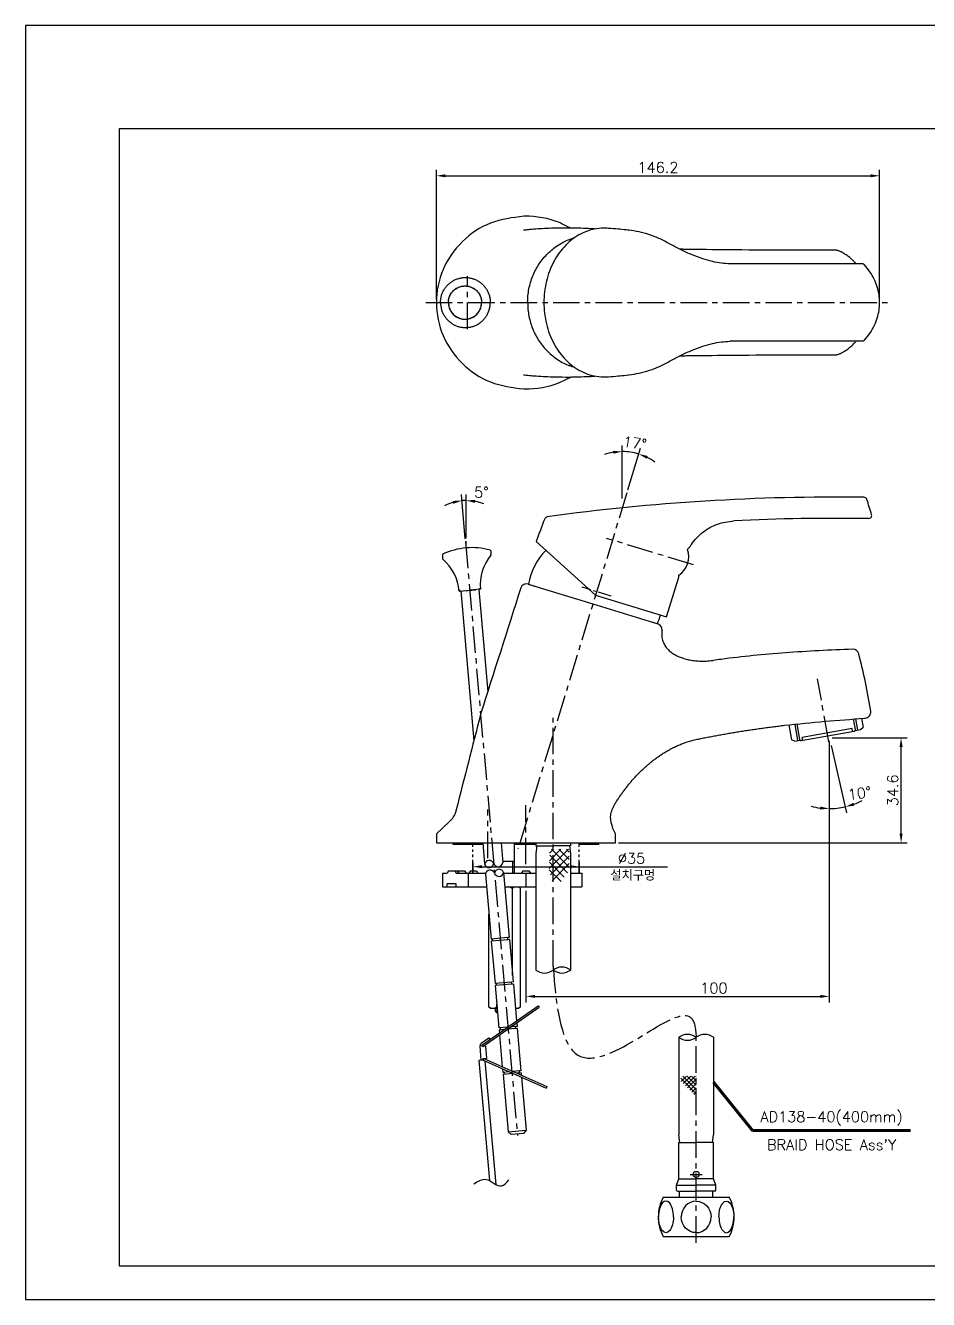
# Model space of a CAD drawing. Extents: x -5 to 589, y 15 to 435.
# Drawn here: x -5 to 292.8, y 15 to 435 of the extents above; entities that cross this region are included whole.
import ezdxf

# ---------------------------------------------------------------- set-up
doc = ezdxf.new("R2010")
doc.units = 0
doc.header["$LTSCALE"] = 7
doc.header["$MEASUREMENT"] = 0
doc.linetypes.add('CENTER', pattern=[2, 1.25, -0.25, 0.25, -0.25])
doc.linetypes.add('PHANTOM', pattern=[2.5, 1.25, -0.25, 0.25, -0.25, 0.25, -0.25])
doc.layers.get('0').update_dxf_attribs({"color": 2, "linetype": 'CONTINUOUS'})
for name, color, linetype in [('CL', 1, 'CENTER'), ('DIM', 2, 'CONTINUOUS'), ('DWG', 7, 'CONTINUOUS'), ('PH', 3, 'PHANTOM')]:
    doc.layers.add(name, color=color, linetype=linetype)
doc.styles.add('GHS', font='ROMANS', dxfattribs={"bigfont": 'GHS'})
doc.dimstyles.new('STANDARD$7', dxfattribs={"dimtxt": 3.5, "dimasz": 3, "dimexe": 1, "dimexo": 0.0625, "dimgap": 1, "dimtad": 1, "dimdec": 4, "dimzin": 0, "dimdsep": 46, "dimtxsty": 'GHS', "dimcen": 1, "dimclrt": 2, "dimadec": 0, "dimazin": 0, "dimtfac": 1, "dimtdec": 4, "dimtofl": 0, "dimtmove": 0, "dimatfit": 3, "dimfxl": 0, "dimtolj": 1, "dimtzin": 0, "dimarcsym": 0})

# ---------------------------------------------------------------- blocks, each defined once
blk = doc.blocks.new('BORDER')
for p, q in [((1, 1), (0, 1)), ((0, 1), (0, 0)), ((0, 0), (1, 0))]:
    blk.add_line(p, q)
blk = doc.blocks.new('양식')
at = {"color": 4}
for p, q in [((1219, 386), (1768, 386)), ((1219, 11), (1219, 386)), ((1768, 11), (1219, 11))]:
    blk.add_line(p, q, dxfattribs=at)
at = {"xscale": 594, "yscale": 420, "zscale": 594}
blk.add_blockref('BORDER', (1188, 0), dxfattribs=at)

msp = doc.modelspace()

# ---------------------------------------------------------------- linework, layer by layer
at = {"layer": 'CL', "color": 2, "linetype": 'CENTER'}
msp.add_line((140.71, 334.91), (140.71, 352.41), dxfattribs=at)
at = {"layer": 'CL'}
for p, q in [((126.99, 343.66), (280.47, 343.66)), ((193.31, 280.94), (157.41, 163.53)), ((140.11, 264.78), (157.24, 69.03)), ((215.29, 257.16), (186.63, 265.93)), ((259.88, 198.82), (256.22, 219.6)), ((169.03, 124.74), (169.03, 206.76)), ((147.46, 160.55), (147.46, 176.49)), ((160.03, 158.48), (160.03, 178)), ((216.17, 33.74), (216.17, 101.44))]:
    msp.add_line(p, q, dxfattribs=at)
at = {"layer": 'CL', "ltscale": 0.5}
msp.add_line((188.12, 246.86), (178.56, 249.78), dxfattribs=at)
at = {"layer": 'CL'}
msp.add_open_spline([(169.03, 124.74), (169.39, 119.9), (171.38, 75.98), (207.82, 112.31), (215.87, 108.02), (216.17, 101.44)], degree=3, knots=[0, 0, 0, 0, 24.64632, 60.35232, 70.475896, 70.475896, 70.475896, 70.475896], dxfattribs=at)
at = {"layer": 'DIM'}
for p, q in [((130.49, 344.66), (130.49, 387.45)), ((276.66, 344.66), (276.66, 387.45)), ((133.49, 385.45), (273.66, 385.45)), ((191.79, 279.1), (191.79, 296.54)), ((193.61, 281.9), (197.81, 295.64)), ((140.03, 265.78), (138.75, 280.33)), ((140.29, 265.97), (140.29, 280.4)), ((140.29, 262.79), (140.29, 264.97)), ((260.06, 199.17), (260.06, 112.93)), ((260.63, 197.69), (265.76, 175.47)), ((261.06, 200.17), (285.74, 200.17)), ((283.74, 168.53), (283.74, 197.17)), ((190.58, 165.53), (285.74, 165.53)), ((142.53, 159.04), (142.53, 155.69)), ((145.53, 157.69), (206.7, 157.69)), ((177.53, 159.04), (177.53, 155.69)), ((160.03, 149.71), (160.03, 112.93)), ((163.03, 114.93), (257.06, 114.93))]:
    msp.add_line(p, q, dxfattribs=at)
for centre, radius, start, end in [((191.79, 275.98), 18.56, 99.2695, 108.5391), ((191.79, 275.98), 18.56, 73, 90), ((191.79, 275.98), 18.56, 54.4609, 63.7305), ((140.29, 262.79), 15.61, 106.0297, 117.0593), ((140.29, 262.79), 15.61, 90, 95), ((140.29, 262.79), 15.61, 67.9407, 78.9703), ((260.06, 200.17), 23.34, 255.2614, 262.6307), ((260.06, 200.17), 23.34, 270, 283), ((260.06, 200.17), 23.34, 290.3693, 297.7386)]:
    msp.add_arc(centre, radius, start, end, dxfattribs=at)
for points in [[(133.49, 385.95), (133.49, 384.95), (130.49, 385.45)], [(273.66, 385.95), (273.66, 384.95), (276.66, 385.45)], [(188.76, 294.79), (188.84, 293.8), (191.79, 294.54)], [(199.83, 292.16), (200.19, 293.09), (197.22, 293.73)], [(135.89, 278.28), (136.07, 277.3), (138.93, 278.34)], [(143.23, 277.61), (143.32, 278.6), (140.29, 278.4)], [(283.24, 197.17), (284.24, 197.17), (283.74, 200.17)], [(257.1, 177.52), (257.03, 176.52), (260.06, 176.83)], [(268.32, 177.81), (268.04, 178.76), (265.31, 177.42)], [(283.24, 168.53), (284.24, 168.53), (283.74, 165.53)], [(145.53, 158.19), (145.53, 157.19), (142.53, 157.69)], [(174.53, 158.19), (174.53, 157.19), (177.53, 157.69)], [(163.03, 115.43), (163.03, 114.43), (160.03, 114.93)], [(257.06, 115.43), (257.06, 114.43), (260.06, 114.93)]]:
    msp.add_solid(points, dxfattribs=at)
at = {"layer": 'DWG', "color": 7, "linetype": 'Continuous'}
for p, q in [((159.28, 367.51), (159.27, 367.51)), ((173.06, 368.21), (173, 368.21)), ((182.61, 367.92), (182.6, 367.92)), ((193.77, 367.52), (193.82, 367.52)), ((207.83, 362.8), (207.83, 362.8)), ((213.74, 361.15), (213.74, 361.15)), ((262.2, 360.89), (262.2, 360.89)), ((270.89, 356.44), (227.28, 356.44)), ((268.53, 356.86), (268.53, 356.86)), ((270.89, 330.88), (227.28, 330.88)), ((268.53, 330.47), (268.53, 330.47)), ((207.83, 324.53), (207.83, 324.53)), ((213.74, 326.18), (213.74, 326.18)), ((262.2, 326.44), (262.2, 326.44)), ((159.27, 319.82), (159.28, 319.82)), ((193.77, 319.8), (193.77, 319.8)), ((173.09, 319.11), (173.06, 319.11)), ((163.36, 264.85), (182.99, 247.17)), ((206.42, 240.01), (210.44, 253.16)), ((138.52, 248.58), (142.84, 199.16)), ((144.5, 249.1), (147.45, 215.38)), ((160.78, 250.82), (182.11, 244.3)), ((160.78, 250.82), (162.7, 250.24)), ((182.11, 244.3), (203.52, 237.76)), ((182.99, 247.17), (206.42, 240.01)), ((201.52, 238.37), (203.51, 237.76)), ((268.66, 202.91), (268.04, 206.39)), ((268.75, 206.44), (269.4, 202.74)), ((270.7, 206.58), (271.22, 203.64)), ((246.71, 204.45), (247.58, 199.48)), ((248.65, 204.66), (249.6, 199.25)), ((249.35, 204.73), (250.24, 199.66)), ((250.82, 199.26), (268.25, 202.33)), ((267.59, 203.23), (251.14, 200.33)), ((267.76, 202.24), (267.59, 203.23)), ((268.61, 202.6), (270.33, 202.9)), ((270.33, 202.9), (271.22, 203.64)), ((248.67, 199.08), (247.58, 199.48)), ((248.67, 199.08), (250.39, 199.38)), ((251.31, 199.34), (251.14, 200.33)), ((134.66, 172.35), (130.49, 168.53)), ((130.49, 168.53), (130.49, 165.53)), ((189.58, 168.53), (188.72, 170.3)), ((189.58, 165.53), (189.58, 168.53)), ((130.49, 165.53), (160.03, 165.53)), ((136.03, 165.03), (136.03, 165.53)), ((145.83, 165.03), (136.03, 165.03)), ((145.79, 165.53), (146.4, 158.47)), ((151.81, 165.53), (152.38, 158.99)), ((156.18, 165.53), (156.18, 155.53)), ((163.28, 165.03), (156.18, 165.03)), ((160.03, 165.53), (189.58, 165.53)), ((184.03, 165.03), (177.78, 165.03)), ((184.03, 165.03), (184.03, 165.53)), ((132.53, 155.53), (132.53, 151.03)), ((132.53, 155.53), (134.03, 155.53)), ((134.53, 156.33), (134.03, 155.53)), ((134.53, 156.33), (136.53, 156.33)), ((136.53, 156.33), (137.03, 155.53)), ((136.63, 156.33), (137.37, 156.33)), ((137.03, 155.53), (146.66, 155.53)), ((137.37, 156.33), (137.87, 155.53)), ((137.82, 156.33), (137.59, 155.97)), ((137.82, 156.33), (139.82, 156.33)), ((139.82, 156.33), (140.32, 155.53)), ((141.03, 155.53), (141.03, 151.03)), ((141.71, 156.33), (141.21, 155.53)), ((141.71, 156.33), (143.71, 156.33)), ((143.71, 156.33), (144.21, 155.53)), ((152.66, 155.79), (154.54, 134.34)), ((152.68, 155.53), (163.28, 155.53)), ((159.03, 156.33), (158.53, 155.53)), ((159.03, 156.33), (161.03, 156.33)), ((160.03, 155.53), (160.03, 151.03)), ((161.03, 156.33), (161.53, 155.53)), ((174.78, 155.53), (178.5, 155.53)), ((178.5, 155.53), (178.5, 151.03)), ((134.03, 151.03), (134.03, 152.03)), ((137.03, 152.03), (134.03, 152.03)), ((137.03, 151.03), (137.03, 152.03)), ((146.68, 155.26), (148.56, 133.82)), ((132.53, 151.03), (147.06, 151.03)), ((153.08, 151.03), (163.28, 151.03)), ((155.63, 121.83), (155.63, 150.53)), ((157.73, 151.03), (158.23, 150.53)), ((158.23, 111.53), (158.23, 150.53)), ((174.78, 151.03), (178.5, 151.03)), ((147.84, 111.53), (147.84, 142.07)), ((154.04, 134.3), (148.56, 133.82)), ((154.1, 133.6), (148.62, 133.12)), ((148.62, 133.12), (149.84, 119.17)), ((149.12, 133.16), (149.06, 133.86)), ((154.54, 134.34), (154.04, 134.3)), ((154.1, 133.6), (154.04, 134.3)), ((154.6, 133.64), (154.1, 133.6)), ((154.6, 133.64), (155.82, 119.7)), ((155.32, 119.65), (149.84, 119.17)), ((155.38, 118.96), (149.9, 118.48)), ((149.9, 118.48), (151.12, 104.53)), ((150.4, 118.52), (150.34, 119.22)), ((155.82, 119.7), (155.32, 119.65)), ((155.38, 118.96), (155.32, 119.65)), ((155.88, 119), (155.38, 118.96)), ((155.88, 119), (156.94, 106.89)), ((147.84, 111.53), (148.34, 111.03)), ((148.34, 111.03), (150.55, 111.03)), ((149.88, 111.03), (149.88, 110.03)), ((149.88, 110.03), (150.38, 109.53)), ((150.64, 110.03), (149.88, 110.03)), ((150.69, 109.53), (150.38, 109.53)), ((150.44, 111.53), (150.44, 112.38)), ((156.58, 111.03), (157.73, 111.03)), ((158.23, 111.53), (157.73, 111.03)), ((156.6, 105.01), (155.11, 104.88)), ((157.1, 105.05), (156.6, 105.01)), ((156.66, 104.31), (156.6, 105.01)), ((157, 106.2), (157.1, 105.05)), ((153.91, 104.77), (151.12, 104.53)), ((152.76, 103.97), (151.18, 103.83)), ((151.18, 103.83), (151.26, 102.93)), ((151.32, 102.24), (152.24, 91.71)), ((151.68, 103.88), (151.62, 104.57)), ((156.66, 104.31), (153.96, 104.07)), ((157.16, 104.35), (156.66, 104.31)), ((157.16, 104.35), (158.38, 90.41)), ((152.3, 91.03), (152.4, 89.88)), ((154.47, 90.07), (152.4, 89.88)), ((155.8, 89.48), (152.47, 89.19)), ((152.47, 89.19), (154.12, 70.26)), ((152.96, 89.23), (152.9, 89.93)), ((157.88, 90.36), (155.71, 90.17)), ((157.94, 89.67), (157.04, 89.59)), ((158.38, 90.41), (157.88, 90.36)), ((157.94, 89.67), (157.88, 90.36)), ((158.44, 89.71), (157.94, 89.67)), ((158.44, 89.71), (158.51, 88.93)), ((158.57, 88.25), (160.1, 70.78)), ((154.12, 70.26), (160.1, 70.78)), ((154.12, 70.26), (155.2, 69.35)), ((159.19, 69.7), (155.2, 69.35)), ((160.1, 70.78), (159.19, 69.7))]:
    msp.add_line(p, q, dxfattribs=at)
at = {"layer": 'DWG'}
for p, q in [((148.41, 261.78), (148.51, 260.62)), ((132.47, 260.39), (132.57, 259.22)), ((138.02, 248.54), (141.51, 248.84)), ((139.52, 248.67), (143.5, 249.01)), ((145, 249.15), (141.51, 248.84)), ((163.28, 165.53), (163.28, 164.59)), ((163.63, 164.59), (163.28, 161.99)), ((163.28, 164.59), (169.03, 164.59)), ((174.78, 164.59), (169.03, 164.59)), ((174.43, 164.59), (174.78, 161.99)), ((174.78, 165.53), (174.78, 164.59)), ((163.28, 161.99), (163.28, 123.62)), ((167.68, 157.04), (174.07, 163.43)), ((167.8, 159.65), (171.59, 163.43)), ((167.85, 162.17), (169.12, 163.43)), ((173.74, 155.62), (167.91, 161.46)), ((168.09, 154.98), (174.28, 161.18)), ((174.28, 157.55), (168.41, 163.43)), ((174.28, 160.03), (170.88, 163.43)), ((174.28, 162.5), (173.36, 163.43)), ((174.78, 161.99), (174.78, 123.62)), ((171.64, 152.78), (167.71, 156.7)), ((172.69, 154.2), (167.75, 159.14)), ((168.64, 153.05), (174.28, 158.7)), ((164.07, 111.86), (164.42, 111.37)), ((210.42, 101.44), (210.42, 69.34)), ((221.92, 101.44), (221.92, 69.34)), ((166.9, 85.22), (166.65, 84.67)), ((210.77, 66.74), (210.42, 69.34)), ((221.57, 66.74), (221.92, 69.34)), ((210.42, 54.74), (210.42, 66.74)), ((210.42, 66.74), (216.17, 66.74)), ((221.92, 66.74), (216.17, 66.74)), ((221.92, 54.74), (221.92, 66.74)), ((209.67, 52.74), (210.42, 54.74)), ((210.42, 54.74), (216.17, 54.74)), ((221.92, 54.74), (216.17, 54.74)), ((222.67, 52.74), (221.92, 54.74)), ((209.67, 51.09), (209.67, 52.74)), ((209.67, 52.74), (216.17, 52.74)), ((210.02, 50.74), (216.17, 50.74)), ((210.67, 48.74), (210.67, 50.74)), ((210.67, 50.74), (216.17, 50.74)), ((222.67, 52.74), (216.17, 52.74)), ((221.67, 50.74), (216.17, 50.74)), ((222.32, 50.74), (216.17, 50.74)), ((221.67, 48.74), (221.67, 50.74)), ((222.67, 51.09), (222.67, 52.74)), ((205.27, 48.74), (216.17, 48.74)), ((216.17, 48.74), (227.07, 48.74)), ((205.27, 35.74), (216.17, 35.74)), ((216.17, 35.74), (227.07, 35.74))]:
    msp.add_line(p, q, dxfattribs=at)
at = {"layer": 'DWG', "color": 2, "linetype": 'Continuous'}
for p, q in [((268.52, 202.47), (268.66, 202.72)), ((251.17, 199.32), (251.28, 199.52)), ((183.99, 165.03), (184.03, 165.13)), ((155.63, 159.53), (155.63, 155.53)), ((132.53, 151.03), (132.56, 151.03)), ((150.43, 111.03), (150.43, 109.53))]:
    msp.add_line(p, q, dxfattribs=at)
at = {"layer": 'DWG', "color": 0}
for p, q in [((145.47, 98.88), (164.07, 111.86)), ((145.81, 98.39), (164.42, 111.37)), ((145.31, 99.51), (147.81, 101.25)), ((147.81, 101.25), (148.16, 100.76)), ((145.31, 93.81), (144.89, 98.6)), ((145.47, 98.88), (145.51, 98.36)), ((145.81, 98.39), (145.47, 98.88)), ((146.73, 98.47), (145.51, 98.36)), ((146.73, 98.47), (147.07, 94.49)), ((145.87, 93.88), (144.48, 93.76)), ((144.48, 93.76), (147.99, 54.21)), ((147.07, 94.49), (145.86, 94.38)), ((145.91, 93.86), (145.86, 94.38)), ((145.88, 93.88), (166.65, 84.67)), ((146.16, 94.41), (145.91, 93.86)), ((146.16, 94.41), (166.9, 85.22)), ((146.5, 93.6), (150.11, 52.95))]:
    msp.add_line(p, q, dxfattribs=at)
at = {"layer": 'DWG', "color": 2}
for p, q in [((211.21, 86.9), (212.96, 88.65)), ((211.8, 88.65), (216.17, 84.28)), ((211.92, 86.19), (214.38, 88.65)), ((212.62, 85.48), (215.79, 88.65)), ((213.21, 88.65), (216.17, 85.69)), ((214.63, 88.65), (216.17, 87.11)), ((216.04, 88.65), (216.17, 88.52)), ((211.09, 87.94), (216.17, 82.86)), ((213.33, 84.77), (216.17, 87.61)), ((214.04, 84.07), (216.17, 86.2)), ((214.75, 83.36), (216.17, 84.78)), ((215.45, 82.65), (216.17, 83.37)), ((216.16, 81.95), (216.17, 81.95))]:
    msp.add_line(p, q, dxfattribs=at)
at = {"layer": 'DWG', "linetype": 'CENTER'}
msp.add_line((214.17, 56.24), (218.17, 56.24), dxfattribs=at)
at = {"layer": 'DWG'}
msp.add_circle((216.17, 56.24), 1, dxfattribs=at)
at = {"layer": 'DWG', "color": 7, "linetype": 'Continuous'}
for centre, radius, start, end in [((159.92, 341.59), 30.54, 90.5665, 91.1139), ((159.93, 341.79), 30.34, 68.4247, 90.5928), ((159.92, 345.74), 30.54, 268.8862, 269.4335), ((159.93, 345.53), 30.34, 269.4072, 291.5754), ((262.19, -420.48), 700, 89.23775, 97.81349), ((271.48, 278.46), 1, 18.0658, 89.2377), ((82.3, 216.75), 200, 16.5508, 18.0657), ((167.16, 272.03), 1, 97.8135, 158.8689), ((273.05, 273.44), 1, 269.103, 16.5508), ((262.19, -420.48), 693, 89.10301, 92.78113), ((182.81, 246.58), 22.38, 136.5702, 169.1155), ((160.2, 248.91), 2, 73, 160.7884), ((160.2, 248.91), 2, 73, 160.7884), ((182.81, 246.58), 22.38, 336.8845, 344.5776), ((202.93, 235.85), 2, 351.5461, 72.9995), ((267.83, 227.39), 2, 14.6081, 91.8536), ((76.24, 177.45), 200, 9.067, 14.6081), ((271.76, 208.65), 2, 273.5738, 9.067), ((268.17, 202.82), 0.5, 280, 10), ((250.73, 199.75), 0.5, 190, 280)]:
    msp.add_arc(centre, radius, start, end, dxfattribs=at)
at = {"layer": 'DWG'}
for centre, radius, start, end in [((132.77, 260.42), 0.3, 115.7004, 185), ((142.21, 240.79), 22.08, 95, 115.7004), ((142.21, 240.79), 22.08, 74.2996, 95), ((160.63, 250.51), 15.69, 140.9433, 185), ((148.11, 261.76), 0.3, 5, 74.2996), ((148.21, 260.59), 0.3, 320.9433, 5), ((206.16, 259.96), 7.55, 305.0226, 17.8949), ((132.87, 259.25), 0.3, 185, 229.0567), ((122.39, 247.17), 15.69, 5, 49.0567), ((138.47, 249.08), 0.5, 186.7693, 275), ((144.46, 249.6), 0.5, 275, 3.2307), ((166.16, 127.32), 4.68, 232.1937, 307.92), ((171.91, 119.92), 4.68, 52.1368, 127.8632), ((171.91, 127.32), 4.68, 232.1368, 307.8632), ((213.29, 97.74), 4.68, 52.1368, 127.8632), ((213.29, 105.14), 4.68, 232.1368, 307.8632), ((219.04, 97.74), 4.68, 52.1368, 127.8632), ((210.02, 51.09), 0.35, 180, 270), ((222.32, 51.09), 0.35, 270, 0), ((217.67, 42.24), 14, 152.336, 180), ((214.67, 42.24), 14, 0, 27.664), ((217.67, 42.24), 14, 180, 207.664), ((214.67, 42.24), 14, 332.336, 0)]:
    msp.add_arc(centre, radius, start, end, dxfattribs=at)
at = {"layer": 'DWG', "linetype": 'Continuous'}
for centre, start, end in [((147.93, 158.24), 18.6142, 171.399), ((147.87, 158.96), 198.6142, 351.399), ((148.21, 155.03), 18.6142, 171.399), ((150.86, 159.22), 198.6076, 351.3924), ((151.2, 155.3), 18.6076, 171.3924), ((151.13, 156.02), 198.6076, 351.3924)]:
    msp.add_arc(centre, 1.54, start, end, dxfattribs=at)
at = {"layer": 'DWG', "color": 0}
msp.add_arc((145.89, 98.69), 1, 124.8989, 185, dxfattribs=at)
at = {"layer": 'DWG'}
for centre, major_axis, ratio, start_param, end_param in [((206.21, 42.24), (0, 5.23), 0.468197, 4.712389, 7.853982), ((216.17, 42.24), (0, 5.2), 0.942809, 0, 1.570796), ((216.17, 42.24), (0, 5.2), 0.942809, 3.141593, 4.712389), ((226.13, 42.24), (0, -5.23), 0.468197, 4.712389, 7.853982)]:
    msp.add_ellipse(centre, major_axis=major_axis, ratio=ratio, start_param=start_param, end_param=end_param, dxfattribs=at)
at = {"layer": 'DWG', "extrusion": (0, 0, -1)}
for centre, major_axis, ratio, start_param, end_param in [((216.17, 42.24), (0, 5.2), 0.942809, 0, 1.570796), ((226.13, 42.24), (0, 5.23), 0.468197, 4.712389, 7.853982), ((206.21, 42.24), (0, -5.23), 0.468197, 4.712389, 7.853982), ((216.17, 42.24), (0, 5.2), 0.942809, 3.141593, 4.712389)]:
    msp.add_ellipse(centre, major_axis=major_axis, ratio=ratio, start_param=start_param, end_param=end_param, dxfattribs=at)
at = {"layer": 'DWG', "color": 7, "linetype": 'Continuous'}
for points in [[(159.32, 372.12), (148.4, 369.86), (139.06, 363.75), (132.74, 354.58), (130.49, 343.66), (132.74, 332.75), (139.06, 323.57), (148.4, 317.47), (159.32, 315.2)], [(174.84, 368.21), (171.08, 370)], [(160.64, 367.64), (159.27, 367.51)], [(161.79, 367.75), (160.64, 367.64)], [(173, 368.21), (169.21, 368.16), (163.18, 367.86), (161.79, 367.75)], [(185.58, 368.19), (182.57, 367.86), (179.63, 366.97), (176.85, 365.56), (174.31, 363.66), (172.06, 361.36), (170.12, 358.69), (168.5, 355.66), (167.25, 352.36), (166.43, 348.93), (166.02, 345.42), (166.02, 341.91), (166.43, 338.4), (167.25, 334.96), (168.5, 331.66), (170.12, 328.64), (172.06, 325.97), (174.31, 323.67), (176.85, 321.77), (179.63, 320.35), (182.57, 319.47), (185.58, 319.14)], [(181.27, 367.99), (179.04, 368.1), (175.47, 368.19), (173.06, 368.21)], [(181.47, 367.98), (181.27, 367.99)], [(182.6, 367.92), (181.47, 367.98)], [(182.8, 367.9), (182.61, 367.92)], [(185.6, 368.19), (185.59, 368.19), (185.58, 368.19)], [(187.22, 368.12), (185.6, 368.19)], [(190.94, 367.81), (190.48, 367.85), (187.22, 368.12)], [(191, 367.81), (190.94, 367.81)], [(193.77, 367.52), (191, 367.81)], [(207.83, 362.8), (204.32, 364.62), (200.76, 366), (197.32, 366.94), (193.99, 367.5), (193.82, 367.52)], [(160.6, 343.66), (160.71, 345.91), (161.03, 348.14), (161.57, 350.32), (162.32, 352.44), (163.27, 354.46), (164.41, 356.37), (165.73, 358.16), (167.22, 359.79), (168.85, 361.26), (170.62, 362.55), (172.51, 363.64), (174.42, 364.5)], [(174.42, 364.5), (176.16, 365.1)], [(227.28, 356.44), (224.47, 356.64), (221.5, 357.2), (218.36, 358.1), (214.86, 359.37), (211.16, 361.02), (207.83, 362.8)], [(213.74, 361.15), (212.13, 361.2), (210.62, 361.29)], [(262.2, 360.89), (247.27, 360.9), (228.9, 361.01), (213.74, 361.15)], [(264.01, 360.33), (263.61, 360.52), (263.22, 360.68), (262.85, 360.8), (262.42, 360.88), (262.2, 360.89)], [(264.21, 360.22), (264.05, 360.3), (264.01, 360.33)], [(268.29, 357.11), (268.08, 357.33), (267.44, 357.93), (266.82, 358.46), (266.21, 358.94), (265.62, 359.36), (265.07, 359.72), (264.54, 360.04), (264.21, 360.22)], [(268.5, 356.89), (268.29, 357.11)], [(268.53, 356.86), (268.5, 356.89)], [(268.56, 356.82), (268.53, 356.86)], [(268.9, 356.44), (268.56, 356.82)], [(271.6, 356.14), (271.52, 356.22), (271.25, 356.37), (270.94, 356.44), (270.89, 356.44)], [(271.63, 356.12), (271.6, 356.14)], [(271.68, 356.06), (271.63, 356.12)], [(271.68, 331.27), (273.45, 333.51), (274.89, 336), (275.88, 338.53), (276.47, 341.09), (276.66, 343.67), (276.47, 346.25), (275.88, 348.81), (274.88, 351.34), (273.44, 353.83), (271.68, 356.06)], [(131.85, 343.66), (131.93, 344.79), (132.16, 345.89), (132.53, 346.95), (133.05, 347.95), (133.7, 348.87), (134.46, 349.69), (135.33, 350.4), (136.29, 350.99), (137.32, 351.44), (138.4, 351.74), (139.51, 351.89), (140.63, 351.89), (141.74, 351.74), (142.82, 351.44), (143.85, 350.99), (144.81, 350.4), (145.68, 349.69), (146.45, 348.87), (147.09, 347.95), (147.61, 346.95), (147.98, 345.89), (148.21, 344.79), (148.29, 343.66)], [(134.46, 343.66), (134.53, 344.52), (134.73, 345.36), (135.06, 346.16), (135.51, 346.9), (136.07, 347.55), (136.72, 348.11), (137.45, 348.56), (138.25, 348.89), (139.08, 349.1), (139.94, 349.16), (140.8, 349.1), (141.63, 348.89), (142.43, 348.56), (143.16, 348.11), (143.81, 347.55), (144.37, 346.9), (144.82, 346.16), (145.15, 345.36), (145.35, 344.52), (145.42, 343.66)], [(134.49, 343.66), (134.56, 344.52), (134.76, 345.35), (135.09, 346.15), (135.53, 346.88), (136.09, 347.53), (136.74, 348.09), (137.47, 348.54), (138.26, 348.86), (139.09, 349.06), (139.94, 349.13), (140.79, 349.06), (141.62, 348.86), (142.41, 348.54), (143.14, 348.09), (143.79, 347.53), (144.35, 346.88), (144.79, 346.15), (145.12, 345.35), (145.32, 344.52), (145.39, 343.66)], [(131.85, 343.66), (131.93, 342.54), (132.16, 341.44), (132.53, 340.38), (133.05, 339.38), (133.7, 338.46), (134.46, 337.63), (135.33, 336.92), (136.29, 336.34), (137.32, 335.89), (138.4, 335.59), (139.51, 335.43), (140.63, 335.43), (141.74, 335.59), (142.82, 335.89), (143.85, 336.34), (144.81, 336.92), (145.68, 337.63), (146.45, 338.46), (147.09, 339.38), (147.61, 340.38), (147.98, 341.44), (148.21, 342.54), (148.29, 343.66)], [(134.46, 343.66), (134.53, 342.8), (134.73, 341.96), (135.06, 341.17), (135.51, 340.43), (136.07, 339.77), (136.72, 339.21), (137.45, 338.76), (138.25, 338.43), (139.08, 338.23), (139.94, 338.16), (140.8, 338.23), (141.63, 338.43), (142.43, 338.76), (143.16, 339.21), (143.81, 339.77), (144.37, 340.43), (144.82, 341.17), (145.15, 341.96), (145.35, 342.8), (145.42, 343.66)], [(134.49, 343.66), (134.56, 342.81), (134.76, 341.97), (135.09, 341.18), (135.53, 340.45), (136.09, 339.8), (136.74, 339.24), (137.47, 338.79), (138.26, 338.46), (139.09, 338.26), (139.94, 338.19), (140.79, 338.26), (141.62, 338.46), (142.41, 338.79), (143.14, 339.24), (143.79, 339.8), (144.35, 340.45), (144.79, 341.18), (145.12, 341.97), (145.32, 342.81), (145.39, 343.66)], [(160.6, 343.66), (160.71, 341.41), (161.03, 339.18), (161.57, 337), (162.32, 334.89), (163.27, 332.87), (164.41, 330.95), (165.73, 329.17), (167.22, 327.54), (168.85, 326.07), (170.62, 324.78), (172.51, 323.69), (174.42, 322.82)], [(207.83, 324.52), (211.19, 326.32), (214.89, 327.96), (218.38, 329.24), (221.52, 330.13), (224.49, 330.69), (227.28, 330.88)], [(264.12, 327.06), (264.61, 327.33), (265.13, 327.64), (265.68, 328.01), (266.26, 328.42), (266.86, 328.9), (267.47, 329.43), (268.1, 330.02)], [(268.1, 330.02), (268.53, 330.47)], [(268.53, 330.47), (268.56, 330.51)], [(268.56, 330.51), (268.9, 330.88)], [(271.6, 331.18), (271.52, 331.11), (271.25, 330.95), (270.94, 330.89), (270.89, 330.88)], [(271.63, 331.21), (271.6, 331.18)], [(271.63, 331.21), (271.68, 331.27)], [(193.77, 319.8), (194.01, 319.83), (197.34, 320.39), (200.78, 321.33), (204.33, 322.71), (207.83, 324.53)], [(210.62, 326.04), (212.13, 326.13), (213.74, 326.18)], [(213.74, 326.18), (228.92, 326.32), (247.28, 326.43), (262.2, 326.44)], [(262.2, 326.44), (262.47, 326.45), (262.88, 326.54), (263.26, 326.66), (263.67, 326.83), (264.01, 327)], [(264.01, 327), (264.12, 327.06)], [(159.27, 319.82), (160.63, 319.68)], [(160.63, 319.68), (160.7, 319.68)], [(160.7, 319.68), (161.79, 319.58)], [(161.79, 319.58), (162.66, 319.51), (168.77, 319.18), (173.06, 319.11)], [(173.27, 319.11), (175.58, 319.13), (179.11, 319.23), (181.27, 319.33)], [(176.17, 322.22), (174.42, 322.82)], [(181.27, 319.33), (181.5, 319.35)], [(181.5, 319.35), (182.22, 319.39)], [(182.22, 319.39), (182.77, 319.42)], [(182.22, 319.39), (182.6, 319.41)], [(185.6, 319.14), (187.22, 319.2)], [(187.22, 319.2), (190.48, 319.47), (190.94, 319.51)], [(190.94, 319.51), (191, 319.52)], [(191, 319.52), (193.77, 319.8)], [(171.08, 317.32), (174.84, 319.12)], [(173.09, 319.11), (173.27, 319.11)], [(185.58, 319.14), (185.59, 319.14), (185.6, 319.14)], [(166.22, 272.39), (163.36, 264.85)], [(214.03, 263.04), (214.61, 263.94), (218.38, 267.93), (223.18, 270.61), (228.56, 271.71)], [(158.31, 249.57), (145.09, 207.95)], [(204.91, 235.55), (204.82, 234.19), (205.08, 232.38), (205.69, 230.91), (206.54, 229.69), (207.59, 228.66), (208.8, 227.8), (210.16, 227.08), (211.65, 226.49), (213.26, 226.03), (215, 225.69), (216.88, 225.5), (218.91, 225.46), (221.14, 225.61), (221.73, 225.68)], [(267.77, 229.39), (245.59, 228.2), (224.42, 226.04), (221.73, 225.68)], [(145.09, 207.95), (137.04, 176.42)], [(258.69, 205.61), (271.64, 206.64), (271.89, 206.66)], [(137.04, 176.42), (136.68, 175.28), (136.16, 174.21), (135.48, 173.22), (134.67, 172.36)], [(188.72, 170.3), (187.94, 174.14), (189.08, 177.89)], [(152.33, 159.53, -8.03), (152.66, 159.53, -7.97), (153.41, 159.53, -7.97), (154.15, 159.53, -8.16), (154.82, 159.53, -8.51), (155.39, 159.53, -9.01), (155.55, 159.53, -9.21)], [(155.55, 159.53, -9.21), (155.7, 159.53, -9.42)], [(155.7, 159.53, -9.42), (155.82, 159.53, -9.64), (156.09, 159.53, -10.35), (156.18, 159.53, -11.1)], [(155.63, 150.53), (155.2, 150.73), (154.78, 150.89), (154.38, 151.03)], [(156.26, 151.03), (156.06, 150.89), (155.85, 150.73), (155.63, 150.53)], [(158.23, 150.53), (158.01, 150.73), (157.8, 150.89), (157.6, 151.03)], [(148.33, 111.11), (148.26, 111.16), (148.06, 111.32), (147.84, 111.53)], [(148.47, 111.03), (148.33, 111.11)], [(150.44, 111.53), (150.22, 111.32), (150.01, 111.16), (149.81, 111.03)], [(150.51, 111.49), (150.44, 111.53)], [(158.23, 111.53), (158.01, 111.32), (157.8, 111.16), (157.6, 111.03)]]:
    msp.add_spline(points, degree=3, dxfattribs=at)
for points, knots in [([(213.35, 262.28), (213.42, 262.37), (213.57, 262.55), (213.78, 262.78), (213.93, 262.94), (214.01, 263.02), (214.03, 263.04)], [3.046589, 3.046589, 3.046589, 3.046589, 3.417026, 3.753386, 3.985579, 4.072353, 4.072353, 4.072353, 4.072353]), ([(210.44, 253.16), (210.44, 253.19), (210.45, 253.31), (210.47, 253.51), (210.49, 253.69), (210.49, 253.77)], [0, 0, 0, 0, 0.0906235, 0.358537, 0.6168717, 0.6168717, 0.6168717, 0.6168717])]:
    msp.add_open_spline(points, degree=3, knots=knots, dxfattribs=at)
at = {"layer": 'DWG'}
for points in [[(216.47, 199.68), (218.18, 200.04), (219.9, 200.38), (221.64, 200.71), (223.39, 201.04), (225.15, 201.35), (226.92, 201.66), (228.71, 201.96), (230.5, 202.25), (232.31, 202.53), (234.13, 202.81), (235.97, 203.07), (237.81, 203.33), (239.67, 203.58), (241.53, 203.82), (243.41, 204.06), (245.3, 204.29), (258.69, 205.61)], [(189.08, 177.89), (189.37, 178.37), (190.05, 179.44), (190.75, 180.5), (191.47, 181.55), (192.21, 182.58), (192.98, 183.59), (193.77, 184.59), (194.58, 185.57), (195.41, 186.53), (196.27, 187.48), (197.16, 188.41), (198.07, 189.32), (199.01, 190.21), (199.98, 191.08), (200.99, 191.93), (202.02, 192.76), (203.09, 193.56), (204.19, 194.34), (205.33, 195.09), (206.52, 195.8), (207.75, 196.49), (209.04, 197.14), (210.38, 197.75), (211.78, 198.32), (213.26, 198.83), (214.82, 199.29), (216.47, 199.68)], [(142.85, 53.16), (146.9, 54.6), (151.96, 52.43), (154.42, 54.46)]]:
    msp.add_spline(points, degree=3, dxfattribs=at)
at = {"layer": 'PH', "ltscale": 0.5}
for p, q in [((142.53, 155.53), (142.53, 165.53)), ((177.53, 155.53), (177.53, 165.53))]:
    msp.add_line(p, q, dxfattribs=at)

# ---------------------------------------------------------------- block references
at = {"layer": 'DIM'}
msp.add_blockref('양식', (-1193, 15), dxfattribs=at)

# ---------------------------------------------------------------- texts
at = {"layer": 'DIM', "char_height": 3.5, "attachment_point": 5, "style": 'GHS'}
for s, insert in [('\\A1;146.2', (203.58, 388.2)), ('\\A1;%%C35', (194.87, 160.44)), ('설치구멍', (195.26, 154.83)), ('\\A1;100', (222.01, 117.68)), ('AD138-40(400mm)', (260.81, 74.67)), ("BRAID HOSE Ass'Y", (260.81, 66.03))]:
    msp.add_mtext(s, dxfattribs=dict(at, insert=insert))
for s, insert, rotation in [('\\A1;17%%D', (195.94, 297.37), 351.5), ('\\A1;5%%D', (145.36, 281.12), 0.2338), ('\\A1;34.6', (280.99, 182.85), 90), ('10%%d', (270.03, 181.89), 8)]:
    msp.add_mtext(s, dxfattribs=dict(at, insert=insert, rotation=rotation))

# ---------------------------------------------------------------- leaders
at = {"layer": 'DIM'}
msp.add_leader([(221.92, 86.61), (234.75, 70.69), (286.85, 70.69)], dimstyle='STANDARD$7', override={"dimscale": 0, "dimexe": 2, "dimexo": 1, "dimgap": 1, "dimtad": 0, "dimcen": 0, "dimclrd": 256, "dimclre": 256, "dimclrt": 256, "dimadec": 4, "dimtfac": 0.5, "dimtofl": 1, "dimtmove": 2, "dimatfit": 0, "dimlwd": 65535, "dimlwe": 65535}, dxfattribs=at)

doc.saveas('drawing.dxf')
